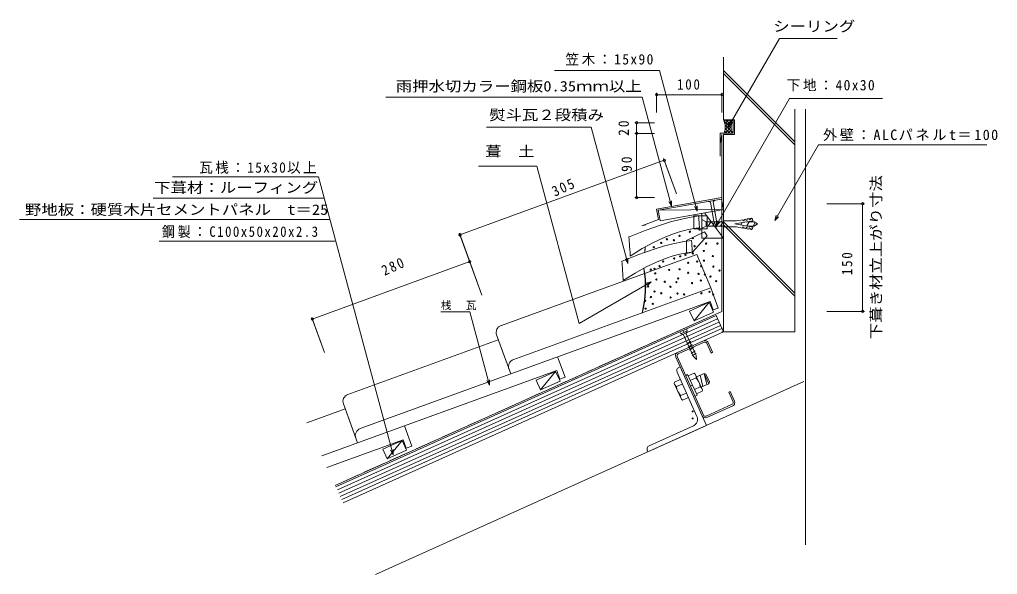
# Model space of a CAD drawing. Units: millimetres, scale not verified. Extents: x -696 to 675, y -385 to 394.
import ezdxf
from ezdxf.enums import TextEntityAlignment as Align

# ---------------------------------------------------------------- set-up
doc = ezdxf.new("R2010")
doc.units = ezdxf.units.MM
doc.header["$LTSCALE"] = 10
doc.linetypes.add('DASHED3', pattern=[4, 3, -1])
doc.layers.add('0-0_LAYER001', color=2, linetype='Continuous', lineweight=18)
doc.layers.add('0-1_LAYER003', color=7, linetype='Continuous', lineweight=18)
doc.layers.add('0-2_ADD_LINE', color=7, linetype='Continuous')
doc.styles.add('ＭＳ ゴシック', font='')
doc.styles.get('ＭＳ ゴシック').set_extended_font_data('MS Gothic')

msp = doc.modelspace()

# ---------------------------------------------------------------- linework, layer by layer
at = {"layer": '0-0_LAYER001'}
for p, q in [((391.03, 221.95), (291.03, 321.95)), ((391.03, 217.71), (291.03, 317.71)), ((197.48, 290.65), (197.48, 263.15)), ((197.48, 288.15), (289.03, 288.15)), ((289.03, 290.65), (289.03, 263.15)), ((177.35, 284.53), (-182.18, 284.53)), ((218.3, 131.69), (177.35, 284.53)), ((391.03, -44.41), (391.03, 268)), ((406.03, 268), (406.03, -343.12)), ((166.82, 248.94), (194.32, 248.94)), ((169.32, 233.94), (169.32, 248.94)), ((302.64, 240.74), (291.78, 251.61)), ((292.11, 250.81), (294.44, 253.14)), ((293.13, 247.42), (298.85, 253.14)), ((293.27, 238.73), (304.55, 250.02)), ((293.62, 243.49), (303.26, 253.14)), ((302.71, 245.09), (294.66, 253.14)), ((303.86, 248.34), (299.07, 253.14)), ((304.55, 252.06), (303.48, 253.14)), ((304.55, 250.02), (304.55, 253.14)), ((304.55, 234.42), (304.55, 250.02)), ((306.63, 232.34), (306.63, 253.14)), ((105.75, 242.77), (-40.96, 242.77)), ((157.06, 51.28), (105.75, 242.77)), ((166.82, 233.94), (194.32, 233.94)), ((169.32, 143.94), (169.32, 233.94)), ((304.55, 234.42), (286.63, 234.42)), ((286.63, 201.94), (286.63, 234.42)), ((295.73, 234.42), (292.93, 237.21)), ((293.37, 234.42), (302.5, 243.55)), ((304.55, 234.42), (293.46, 245.51)), ((300.14, 234.42), (293.57, 240.99)), ((297.78, 234.42), (302.91, 239.54)), ((302.19, 234.42), (304.24, 236.46)), ((289.03, 232.34), (286.9, 220.53)), ((289.03, 143.94), (289.03, 232.34)), ((306.63, 232.34), (291.03, 232.34)), ((291.03, -44.41), (291.03, 232.34)), ((208.14, 196.27), (-78.36, 91.65)), ((207.28, 198.61), (225.29, 149.3)), ((-276.58, 172.8), (-481.41, 172.8)), ((-172.2, -216.78), (-276.58, 172.8)), ((-269.41, 142.93), (-505.25, 142.93)), ((166.82, 143.94), (194.32, 143.94)), ((197.48, 127.79), (289.03, 143.94)), ((199.8, 126.17), (288.43, 141.8)), ((270.21, 138.59), (278.98, 140.13)), ((273.05, 137.47), (270.21, 138.59)), ((273.05, 137.47), (277.74, 110.87)), ((276.7, 138.11), (278.98, 140.13)), ((276.7, 138.11), (281.39, 111.52)), ((197.48, 127.79), (200.08, 113.02)), ((199.8, 126.17), (202.4, 111.4)), ((202.4, 111.4), (291.03, 127.03)), ((488.71, 135.21), (436.21, 135.21)), ((486.21, 135.21), (486.21, -15.7)), ((-261.92, 112.95), (-695.91, 112.95)), ((176.5, 104.44), (200.08, 113.02)), ((261.03, 87.03), (261.03, 121.74)), ((261.03, 101.03), (261.03, 113.03)), ((267.03, 110.03), (261.03, 113.03)), ((291.03, 87.03), (264.54, 122.35)), ((267.03, 104.03), (267.03, 110.03)), ((291.03, 110.03), (267.03, 110.03)), ((269.92, 104.03), (273.38, 110.03)), ((275.64, 104.03), (279.11, 110.03)), ((277.74, 110.87), (281.18, 102.63)), ((281.18, 102.63), (281.39, 111.52)), ((281.37, 104.03), (284.83, 110.03)), ((287.09, 104.03), (290.55, 110.03)), ((291.03, 111.28), (309.23, 111.28)), ((291.03, 102.78), (291.03, 111.28)), ((391.03, 9.95), (291.03, 109.95)), ((307.01, 107.03), (332.28, 111.48)), ((318.33, 112.88), (309.23, 111.28)), ((318.62, 111.21), (318.33, 112.88)), ((318.62, 111.21), (320.3, 111.5)), ((322.66, 113.64), (320, 113.17)), ((320.3, 111.5), (320, 113.18)), ((322.96, 111.97), (322.66, 113.64)), ((322.96, 111.97), (324.63, 112.27)), ((323.75, 104.07), (327.19, 110.03)), ((334.03, 110.03), (324.02, 110.03)), ((326.99, 114.41), (324.33, 113.94)), ((324.63, 112.27), (324.33, 113.94)), ((327.29, 112.73), (326.99, 114.41)), ((327.29, 112.73), (328.96, 113.03)), ((330.15, 114.96), (328.67, 114.7)), ((328.96, 113.03), (328.67, 114.7)), ((331.88, 113.75), (332.28, 111.48)), ((339.03, 107.03), (334.03, 110.03)), ((176.5, 104.44), (182.41, 105.46)), ((261.03, 101.03), (267.03, 104.03)), ((291.03, 104.03), (267.03, 104.03)), ((391.03, 5.71), (291.03, 105.71)), ((291.03, 102.78), (309.23, 102.78)), ((307.01, 107.03), (332.11, 102.6)), ((318.15, 101.2), (309.23, 102.78)), ((315.37, 105.55), (317.26, 108.83)), ((318.45, 102.88), (318.15, 101.2)), ((318.45, 102.88), (320.12, 102.58)), ((320.12, 102.58), (319.83, 100.91)), ((322.49, 100.44), (319.83, 100.91)), ((322.78, 102.11), (322.49, 100.44)), ((322.78, 102.11), (324.46, 101.82)), ((334.03, 104.03), (324.03, 104.03)), ((324.46, 101.82), (324.16, 100.14)), ((326.82, 99.68), (324.16, 100.14)), ((327.12, 101.35), (326.82, 99.68)), ((327.11, 101.35), (328.79, 101.05)), ((328.79, 101.05), (328.49, 99.38)), ((329.97, 99.12), (328.49, 99.38)), ((331.71, 100.34), (332.11, 102.6)), ((332.96, 104.03), (335.81, 108.96)), ((334.03, 104.03), (339.03, 107.03)), ((-253.61, 82.97), (-499.95, 82.97)), ((-79.22, 94), (-61.21, 44.68)), ((261.03, 87.03), (291.03, 87.03)), ((-65.5, 56.42), (-47.49, 7.11)), ((-285.38, -26.53), (-64.64, 54.07)), ((189.85, 25.8), (88.74, -32.57)), ((271.07, -2.95), (249.87, -28.94)), ((-286.24, -24.19), (-268.23, -73.5)), ((280.77, -21.61), (-252.34, -261.52)), ((291.03, -44.41), (280.77, -21.61)), ((488.71, -15.7), (436.21, -15.7)), ((239.26, -40.29), (230.14, -44.4)), ((239.26, -40.29), (240.49, -43.03)), ((291.03, -44.41), (-242.09, -284.31)), ((230.14, -44.4), (231.37, -47.13)), ((240.49, -43.03), (231.37, -47.13)), ((231.37, -47.13), (235.34, -48.64)), ((234.7, -42.35), (235.93, -45.08)), ((235.34, -48.64), (249.04, -79.1)), ((240.49, -43.03), (238.98, -47)), ((238.98, -47), (252.69, -77.46)), ((291.03, -44.41), (391.03, -44.41)), ((263.2, -56.94), (226.72, -73.35)), ((227.66, -75.45), (264.14, -59.03)), ((239.58, -61.09), (245.21, -57.4)), ((239.58, -61.09), (245.21, -57.4)), ((241.64, -65.65), (247.26, -61.96)), ((241.64, -65.65), (247.27, -61.96)), ((243.69, -70.21), (249.32, -66.52)), ((243.69, -70.21), (249.32, -66.52)), ((267.71, -60.39), (273.86, -74.07)), ((269.81, -59.44), (275.96, -73.12)), ((261.14, -162.04), (224.21, -79.96)), ((263.24, -161.09), (226.31, -79.02)), ((245.74, -74.77), (251.37, -71.08)), ((245.74, -74.77), (251.37, -71.08)), ((247.28, -78.19), (252.9, -74.49)), ((253.16, -83.38), (249.04, -79.1)), ((253.16, -83.38), (252.69, -77.46)), ((273.86, -74.07), (275.96, -73.12)), ((228.54, -94.46), (230.37, -93.64)), ((267.3, -175.71), (230.37, -93.64)), ((55.86, -99.81), (34.66, -125.8)), ((226.03, -101.07), (253.94, -163.08)), ((238.21, -105.46), (240.94, -104.23)), ((254.08, -133.41), (240.94, -104.23)), ((249.97, -102.52), (241.82, -106.19)), ((252.81, -108.84), (244.67, -112.51)), ((251.7, -103.78), (249.97, -102.52)), ((261.55, -125.66), (251.7, -103.78)), ((253.35, -107.43), (264.02, -102.62)), ((258.46, -105.12), (262.45, -120.87)), ((264.02, -102.62), (266.66, -103.63)), ((264.02, -102.62), (270.58, -117.21)), ((264.02, -102.62), (268.01, -118.37)), ((266.66, -103.63), (271.59, -114.57)), ((404.09, -114.16), (-196.94, -384.62)), ((222.25, -117.03), (222.47, -114.9)), ((222.25, -117.03), (232.1, -138.92)), ((222.47, -114.9), (230.61, -111.24)), ((225.31, -121.22), (233.45, -117.56)), ((244.77, -120.06), (247.51, -118.82)), ((258.49, -121.48), (250.35, -125.14)), ((259.91, -122.01), (270.58, -117.21)), ((271.59, -114.57), (270.58, -117.21)), ((231, -133.85), (239.14, -130.19)), ((233.84, -140.17), (241.98, -136.51)), ((251.34, -134.65), (254.08, -133.41)), ((261.34, -127.79), (253.2, -131.46)), ((261.55, -125.66), (261.34, -127.79)), ((298.49, -128.78), (300.59, -127.84)), ((304.64, -142.46), (298.49, -128.78)), ((306.74, -141.52), (300.59, -127.84)), ((232.1, -138.92), (233.84, -140.17)), ((266.81, -162.45), (303.29, -146.03)), ((304.23, -148.13), (267.75, -164.54)), ((186.91, -204.21), (248.92, -176.31)), ((-159.34, -196.66), (-180.55, -222.66))]:
    msp.add_line(p, q, dxfattribs=at)
at = {"layer": '0-0_LAYER001', "linetype": 'DASHED3'}
for q in [(289.03, 135.21), (-253.16, -259.69)]:
    msp.add_line((289.03, -15.7), q, dxfattribs=at)
at = {"layer": '0-0_LAYER001', "color": 3}
for p, q in [((256.3, 118.11), (243.44, 116.16)), ((246.34, 83.94), (233.48, 81.99))]:
    msp.add_line(p, q, dxfattribs=at)
at = {"layer": '0-0_LAYER001', "color": 4}
for p, q in [((-21.6, -35.79), (253.82, 64.13)), ((273.51, 17.25), (253.82, 64.13)), ((-4.28, -83.53), (273.51, 17.25)), ((283.85, -11.08), (273.51, 17.25)), ((-218.22, -179.96), (272.5, -1.92)), ((272.5, -1.92), (276.76, -13.66)), ((283.85, -11.08), (276.76, -13.66)), ((-26.95, -48.8), (-7.14, -103.38)), ((-26.95, -48.8), (-13.17, -86.76)), ((-235.54, -132.22), (-24.56, -55.68)), ((69.01, -107.84), (58.66, -79.51)), ((-272.19, -218.35), (57.3, -98.81)), ((57.3, -98.81), (61.56, -110.54)), ((69.01, -107.84), (61.56, -110.54)), ((-241.79, -145.55), (-221.99, -200.14)), ((-293.17, -171.94), (-239.41, -152.43)), ((-235.76, -162.17), (-221.99, -200.14)), ((-145.84, -204.59), (-156.19, -176.26)), ((-264.89, -234.51), (-157.9, -195.69)), ((-157.9, -195.69), (-153.64, -207.42)), ((-145.84, -204.59), (-153.64, -207.42))]:
    msp.add_line(p, q, dxfattribs=at)
at = {"layer": '0-0_LAYER001', "color": 1}
for p, q in [((282.83, -26.17), (-250.29, -266.07)), ((284.88, -30.73), (-248.24, -270.63)), ((286.93, -35.29), (-246.19, -275.19)), ((288.98, -39.85), (-244.14, -279.75))]:
    msp.add_line(p, q, dxfattribs=at)
at = {"layer": '0-0_LAYER001'}
for points in [[(297.13, 241.63), (369.58, 367.12), (450.58, 367.12)], [(306.63, 253.14), (291.03, 253.14), (291.03, 341.05)], [(254.2, 124.99), (201.4, 322.02), (54.4, 322.02)], [(280.6, 104.03), (383.87, 282.91), (514.37, 282.91)], [(302.43, 246.94), (297.13, 241.63), (299.07, 248.88)], [(363.17, 111.76), (424.33, 217.7), (660.54, 217.7)], [(88.74, -32.57), (29.6, 188.16), (-52.44, 188.16)], [(288.43, 141.8), (291.03, 127.03), (199.8, 126.17)], [(218.3, 139.19), (218.3, 131.69), (214.55, 138.18)], [(254.2, 132.49), (254.2, 124.99), (250.45, 131.49)], [(285.9, 109.33), (280.6, 104.03), (282.54, 111.27)], [(368.47, 117.06), (363.17, 111.76), (365.11, 119.01)], [(239.45, 83.84), (264.44, 95.65), (268.13, 90.48)], [(239.45, 83.84), (239.45, 65.29), (247.51, 67.35), (268.13, 90.48)], [(157.06, 58.78), (157.06, 51.28), (153.31, 57.77)], [(182.6, 23.86), (189.85, 25.8), (184.54, 20.5)], [(-37.09, -119.29), (-64.64, -16.5), (-105.14, -16.5)], [(-37.09, -111.79), (-37.09, -119.29), (-40.84, -112.79)], [(184.41, -210.82), (185.23, -212.65), (267.3, -175.71)], [(-172.2, -209.28), (-172.2, -216.78), (-175.95, -210.28)]]:
    msp.add_lwpolyline(points, dxfattribs=at)
at = {"layer": '0-0_LAYER001', "color": 3}
for points in [[(256.3, 118.11), (256.33, 117.65), (256.42, 116.38), (256.55, 114.53), (256.71, 112.27), (256.88, 109.81), (257.05, 107.36), (257.21, 105.1), (257.34, 103.24), (257.43, 101.98), (257.47, 101.52), (256.32, 101.46), (252.96, 101.12), (247.5, 100.29), (240.07, 98.74), (230.78, 96.24), (219.74, 92.57), (207.09, 87.5), (192.92, 80.81), (177.37, 72.27), (160.55, 61.66), (160.49, 62.41), (160.35, 64.46), (160.13, 67.49), (159.88, 71.16), (159.59, 75.16), (159.31, 79.16), (159.05, 82.83), (158.84, 85.85), (158.69, 87.91), (158.64, 88.66), (160.26, 89.36), (164.84, 91.29), (171.95, 94.16), (181.15, 97.72), (192.02, 101.68), (204.12, 105.78), (217.03, 109.75), (230.32, 113.3), (243.55, 116.18)], [(246.34, 83.94), (246.38, 83.48), (246.46, 82.22), (246.6, 80.36), (246.75, 78.1), (246.93, 75.65), (247.1, 73.19), (247.26, 70.93), (247.39, 69.08), (247.48, 67.81), (247.51, 67.35), (246.37, 67.29), (243.01, 66.96), (237.55, 66.13), (230.12, 64.57), (220.83, 62.08), (209.79, 58.4), (197.13, 53.33), (182.97, 46.64), (167.42, 38.1), (150.59, 27.49), (150.54, 28.25), (150.4, 30.3), (150.18, 33.32), (149.92, 37), (149.64, 40.99), (149.36, 44.99), (149.1, 48.66), (148.89, 51.69), (148.74, 53.74), (148.69, 54.5), (150.31, 55.2), (154.89, 57.12), (161.99, 60), (171.2, 63.55), (182.06, 67.52), (194.17, 71.62), (207.08, 75.58), (220.36, 79.14), (233.6, 82.02)]]:
    msp.add_lwpolyline(points, dxfattribs=at)
at = {"layer": '0-0_LAYER001'}
for points in [[(249.45, 118.5), (268.22, 118.5), (268.22, 100.12), (249.45, 100.12)], [(249.87, -28.94), (277.23, -16.63), (271.07, -2.95), (243.72, -15.26)], [(34.66, -125.8), (62.02, -113.49), (55.86, -99.81), (28.51, -112.12)], [(-180.55, -222.66), (-153.19, -210.34), (-159.34, -196.66), (-186.7, -208.98)]]:
    msp.add_lwpolyline(points, close=True, dxfattribs=at)
for centre, radius in [((197.48, 288.15), 1.7), ((289.03, 288.15), 1.7), ((169.32, 248.94), 1.7), ((169.32, 233.94), 1.7), ((169.32, 233.94), 1.7), ((208.14, 196.27), 1.7), ((169.32, 143.94), 1.7), ((486.21, 135.21), 1.7), ((244.13, 95.96), 0.9), ((257.72, 98.94), 0.9), ((-78.36, 91.65), 1.7), ((211.91, 85.4), 0.9), ((221.76, 84.04), 0.9), ((229.64, 90.3), 0.9), ((248.26, 87.15), 0.9), ((193.4, 74.41), 0.9), ((203.87, 80.27), 0.9), ((250.66, 75.57), 0.9), ((263.66, 68.99), 0.9), ((266.76, 79.34), 0.9), ((282.67, 79.34), 0.9), ((-64.64, 54.07), 1.7), ((206.66, 54.24), 0.9), ((221.86, 58.49), 0.9), ((230.52, 61.47), 0.9), ((237.77, 63.79), 0.9), ((248.26, 65.59), 0.9), ((254.25, 54.1), 0.9), ((263.76, 55.43), 0.9), ((276.2, 61.94), 0.9), ((189.17, 42.83), 0.9), ((194.39, 43.83), 0.9), ((201.55, 47.62), 0.9), ((215.07, 42.34), 0.9), ((229.64, 43.29), 0.9), ((241.72, 52.53), 0.9), ((259.84, 47.62), 0.9), ((276.98, 47.05), 0.9), ((285.6, 41.56), 0.9), ((195.48, 37.64), 0.9), ((197.05, 29.02), 0.9), ((227.61, 30.59), 0.9), ((241.72, 38.43), 0.9), ((256.25, 36.85), 0.9), ((259.53, 27.63), 0.9), ((264.99, 36.22), 0.9), ((272.83, 33.07), 0.9), ((280.9, 26.67), 0.9), ((185.58, 19.28), 0.9), ((208.8, 25.89), 0.9), ((216.72, 18.88), 0.9), ((225.1, 25.27), 0.9), ((247.06, 24.07), 0.9), ((189.39, 4.46), 0.9), ((194.53, 12.13), 0.9), ((203.94, 9.78), 0.9), ((217.12, 3.71), 0.9), ((226.7, 9.3), 0.9), ((235.88, 8.1), 0.9), ((260.24, 9.7), 0.9), ((271.64, 11.75), 0.9), ((276.71, 8), 0.9), ((181.19, -1.08), 0.9), ((181.99, -11.86), 0.9), ((191.97, -5.08), 0.9), ((-285.38, -26.53), 1.7), ((486.21, -15.7), 1.7)]:
    msp.add_circle(centre, radius, dxfattribs=at)
for centre, radius, start, end in [((271.53, 242.74), 22.1, 337.88465, 28.07264), ((330.4, 113.48), 1.5, 10.45127, 99.63753), ((330.23, 100.6), 1.5, 259.83899, 350.14733), ((148.66, 73.9), 32.52, 347.60806, 0.81692), ((21.42, 19.67), 160.1, 346.36619, 9.01787), ((265.25, -61.5), 5, 24.22435, 114.24136), ((265.25, -61.5), 2.7, 24.24037, 114.23248), ((228.77, -77.91), 5, 114.22009, 204.23074), ((228.77, -77.91), 2.7, 114.23248, 204.2128), ((230.59, -99.02), 5, 114.22009, 204.23074), ((246.76, -107.76), 6.15, 349.86246, 23.86974), ((235.75, -124.11), 22.9, 6.61649, 41.832), ((228.52, -115.97), 6.15, 204.55376, 238.55602), ((248.09, -118.56), 22.94, 186.64732, 221.80409), ((255.28, -126.73), 6.16, 24.60092, 58.55557), ((237.05, -134.93), 6.15, 169.878, 203.89275), ((302.18, -143.57), 2.7, 294.22067, 24.24037), ((302.18, -143.57), 5, 294.21371, 24.24564), ((244.82, -167.19), 10, 294.23666, 24.22389), ((265.7, -159.99), 5, 204.20946, 294.235), ((265.7, -159.99), 2.7, 204.2128, 294.22067), ((188.96, -208.77), 5, 114.22009, 204.23074)]:
    msp.add_arc(centre, radius, start, end, dxfattribs=at)
at = {"layer": '0-0_LAYER001', "color": 4}
for centre in [(-17.17, -45.25), (0.15, -92.99), (-232.02, -142.01), (-214.7, -189.74)]:
    msp.add_arc(centre, 10.4, 109.94091, 199.94091, dxfattribs=at)
at = {"layer": '0-1_LAYER003'}
for p, q in [((369.58, 367.12), (450.58, 367.12)), ((54.4, 322.02), (201.4, 322.02)), ((254.2, 124.99), (201.4, 322.02)), ((391.03, 221.95), (291.03, 321.95)), ((291.03, 317.71), (391.03, 217.71)), ((197.48, 289.85), (197.48, 263.15)), ((289.03, 288.15), (197.48, 288.15)), ((289.03, 263.15), (289.03, 289.85)), ((177.35, 284.53), (-173.36, 284.53)), ((177.35, 284.53), (218.3, 131.69)), ((280.6, 104.03), (383.87, 282.91)), ((383.87, 282.91), (514.37, 282.91)), ((406.03, -343.12), (406.03, 268)), ((194.32, 248.94), (167.62, 248.94)), ((169.32, 248.94), (169.32, 143.94)), ((297.21, 241.76), (302.43, 246.94)), ((-33.89, 242.77), (105.75, 242.77)), ((167.62, 233.94), (194.32, 233.94)), ((289.03, 232.34), (286.9, 220.53)), ((289.03, 232.34), (289.03, -15.7)), ((424.33, 217.7), (660.54, 217.7)), ((208.14, 196.27), (-78.36, 91.65)), ((225.29, 149.3), (207.55, 197.86)), ((29.6, 188.16), (-52.44, 188.16)), ((-481.41, 172.8), (-276.58, 172.8)), ((-172.2, -216.78), (-276.58, 172.8)), ((-508.78, 142.93), (-269.41, 142.93)), ((166.82, 143.94), (194.32, 143.94)), ((270.21, 138.59), (273.05, 137.47)), ((276.7, 138.11), (278.98, 140.13)), ((199.8, 126.17), (291.03, 127.03)), ((254.2, 124.99), (254.2, 132.49)), ((486.21, 135.21), (486.21, -15.7)), ((-261.92, 112.95), (-685.31, 112.95)), ((267.03, 110.03), (291.03, 109.95)), ((291.03, 111.28), (309.23, 111.28)), ((291.03, 109.95), (391.03, 9.95)), ((363.17, 111.76), (368.47, 117.06)), ((268.22, 104.03), (291.03, 104.03)), ((391.03, 5.71), (291.03, 105.71)), ((291.03, 102.78), (309.23, 102.78)), ((-499.95, 82.97), (-253.61, 82.97)), ((-78.94, 93.24), (-47.49, 7.11)), ((157.06, 51.28), (153.31, 57.77)), ((-64.64, 54.07), (-285.38, -26.53)), ((-285.97, -24.94), (-268.23, -73.5)), ((-253.16, -259.69), (289.03, -15.7)), ((487.91, -15.7), (436.21, -15.7)), ((404.09, -114.16), (-196.94, -384.62))]:
    msp.add_line(p, q, dxfattribs=at)
for points in [[(369.58, 367.12), (297.21, 241.76), (299.07, 248.88)], [(391.03, 268), (391.03, -44.41), (288.98, -44.41), (291.03, -44.41), (291.03, 232.34), (306.63, 232.34), (306.63, 253.14), (291.03, 253.14), (291.03, 341.05)], [(286.63, 201.94), (286.63, 234.42), (304.55, 234.42), (304.55, 253.14)], [(105.75, 242.77), (157.06, 51.28), (157.06, 58.78)], [(424.33, 217.7), (363.17, 111.76), (365.11, 119.01)], [(189.85, 25.8), (88.74, -32.57), (29.6, 188.16)], [(289.03, 143.94), (197.48, 127.79), (200.08, 113.02), (176.5, 104.44), (182.41, 105.46)], [(214.55, 138.18), (218.3, 131.69), (218.3, 139.19)], [(276.7, 138.11), (281.39, 111.52), (281.18, 102.63), (277.74, 110.87), (273.05, 137.47)], [(250.45, 131.49), (254.2, 124.99), (254.2, 132.49)], [(436.21, 135.21), (486.21, 135.21), (487.91, 135.21)], [(261.03, 121.74), (261.03, 87.03), (291.03, 87.03), (264.54, 122.35)], [(261.03, 113.03), (267.03, 110.03), (267.03, 104.03), (261.03, 101.03)], [(282.54, 111.27), (280.6, 104.03), (285.9, 109.33)], [(309.23, 111.28), (318.33, 112.88), (318.62, 111.21), (320.3, 111.5), (320, 113.17), (322.66, 113.64), (322.96, 111.97), (324.63, 112.27), (324.33, 113.94), (326.99, 114.41), (327.29, 112.73), (328.96, 113.03), (328.67, 114.7), (330.15, 114.97), (331.88, 113.75), (332.28, 111.48), (307.01, 107.03), (332.11, 102.6), (331.71, 100.34), (329.97, 99.12), (328.49, 99.38), (328.79, 101.05), (327.11, 101.35), (326.82, 99.68), (324.16, 100.14), (324.46, 101.82), (322.78, 102.11)], [(322.78, 102.11), (322.49, 100.44), (319.83, 100.91), (320.12, 102.58), (318.45, 102.88), (318.15, 101.2), (309.23, 102.78)], [(182.6, 23.86), (189.85, 25.8), (184.54, 20.5)], [(249.87, -28.94), (277.23, -16.63), (271.07, -2.95)], [(-242.09, -284.31), (291.03, -44.41), (280.77, -21.61), (-252.34, -261.52)], [(-105.14, -16.5), (-64.64, -16.5), (-37.09, -119.29)], [(34.66, -125.8), (62.02, -113.49), (55.86, -99.81)], [(-37.09, -111.79), (-37.09, -119.29), (-40.84, -112.79)], [(-159.34, -196.66), (-153.19, -210.34), (-180.55, -222.66)], [(-175.95, -210.28), (-172.2, -216.78), (-172.2, -209.28)]]:
    msp.add_lwpolyline(points, dxfattribs=at)
for points in [[(202.4, 111.4), (291.03, 127.03), (288.43, 141.8), (199.8, 126.17)], [(249.45, 118.5), (268.22, 118.5), (268.22, 100.12), (249.45, 100.12)], [(239.45, 83.84), (264.44, 95.65), (268.13, 90.48), (247.51, 67.35), (239.45, 65.29)], [(243.72, -15.26), (271.07, -2.95), (249.87, -28.94)], [(34.66, -125.8), (28.51, -112.12), (55.86, -99.81)], [(-186.7, -208.98), (-180.55, -222.66), (-159.34, -196.66)]]:
    msp.add_lwpolyline(points, close=True, dxfattribs=at)
for centre, radius, start, end in [((271.53, 242.74), 22.1, 337.88465, 28.07264), ((170.77, 71.65), 10.75, 333.85357, 14.57141), ((49.16, 18.55), 132.99, 344.01652, 11.36753)]:
    msp.add_arc(centre, radius, start, end, dxfattribs=at)

# ---------------------------------------------------------------- texts
at = {"layer": '0-0_LAYER001', "color": 7, "style": 'ＭＳ ゴシック', "width": 1.15}
msp.add_text('熨斗瓦２段積み', height=14.66, dxfattribs=at).set_placement((-37.42, 248.15), align=Align.BOTTOM_LEFT)
at = {"layer": '0-0_LAYER001', "color": 7, "attachment_point": 7, "style": 'ＭＳ ゴシック'}
for s, insert, char_height in [('\\T1.2;\\W0.95;下地：40x30', (379.9, 292.71), 14.66), ('\\T1.18;外壁：ALCパネルt＝100', (430.66, 223.09), 14.66), ('\\T1.17;桟\u3000瓦', (-105.14, -14), 11)]:
    msp.add_mtext(s, dxfattribs=dict(at, insert=insert, char_height=char_height))
at = {"layer": '0-2_ADD_LINE', "style": 'ＭＳ ゴシック', "width": 1.15}
for s, p in [('シーリング', (360.99, 372.37)), ('雨押水切カラー鋼板0.35ｍｍ以上', (-168.35, 288.36)), ('葺\u3000土', (-42.72, 196.95)), ('下葺材：ルーフィング', (-507.13, 146.21)), ('野地板：硬質木片セメントパネル\u3000t＝25', (-688.34, 115.3))]:
    msp.add_text(s, height=14.66, dxfattribs=at).set_placement(p, align=Align.BOTTOM_LEFT)
msp.add_text('下葺き材立上がり寸法', height=14.66, rotation=90, dxfattribs=at).set_placement((516.91, -54.67), align=Align.BOTTOM_LEFT)
at = {"layer": '0-2_ADD_LINE', "style": 'ＭＳ ゴシック'}
msp.add_text('：', height=14.66, dxfattribs=at).set_placement((237.98, -172.83), align=Align.BOTTOM_LEFT)
at = {"layer": '0-2_ADD_LINE', "char_height": 14.66, "attachment_point": 7, "style": 'ＭＳ ゴシック'}
for s, insert in [('\\T1.2;\\W0.95;笠木：15x90', (69.51, 328.97)), ('\\T1.28;\\W0.9;100', (226.13, 295.11)), ('\\T1.18;\\W0.95;瓦桟：15x30以上', (-443.92, 177.11)), ('\\T1.23;\\W0.9;\u3000鋼製：C100x50x20x2.3', (-518.37, 87.21))]:
    msp.add_mtext(s, dxfattribs=dict(at, insert=insert))
for s, insert, rotation in [('\\T1.28;\\W0.95;20', (158.71, 230.49), 90), ('\\T1.28;\\W0.95;90', (162.92, 179.92), 90), ('\\T1.28;\\W0.9;305', (54.76, 144.8), 24.228), ('\\T1.28;\\W0.9;280', (-184.05, 33.83), 24.228), ('\\T1.28;\\W0.9;150', (471.96, 35.23), 90)]:
    msp.add_mtext(s, dxfattribs=dict(at, insert=insert, rotation=rotation))

doc.saveas('drawing.dxf')
